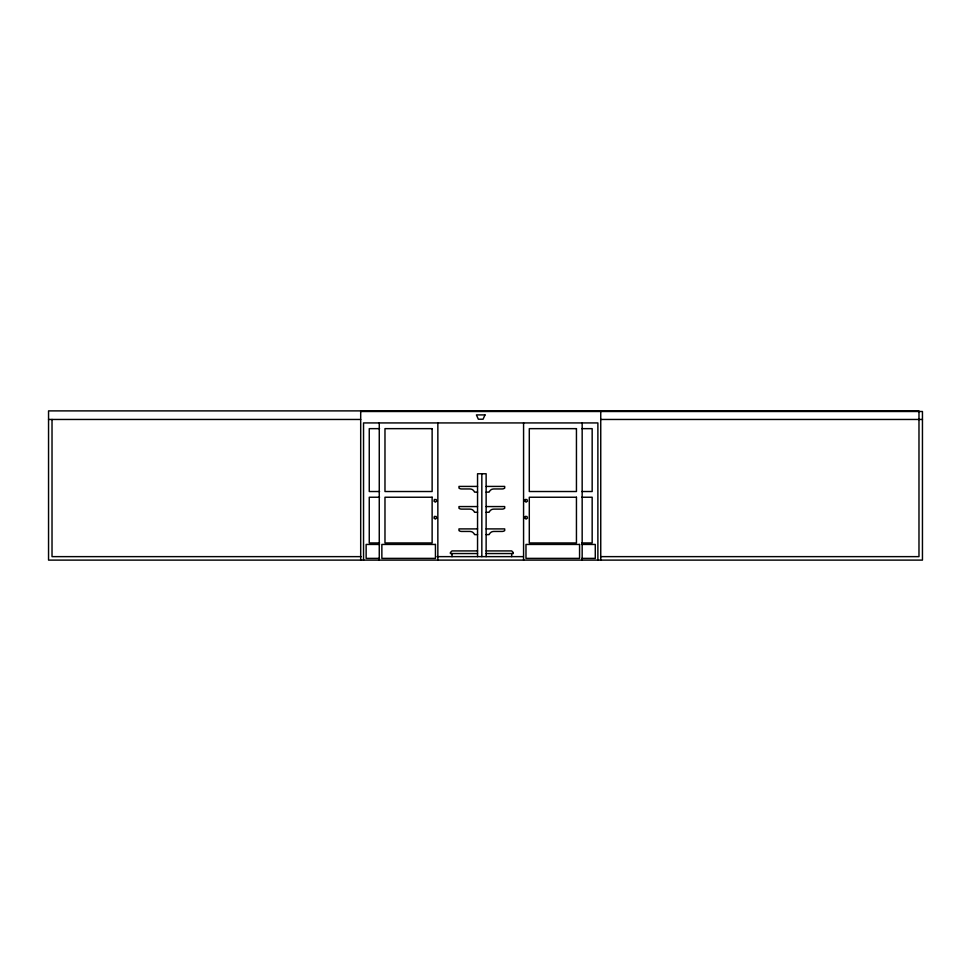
<?xml version="1.0" encoding="UTF-8"?>
<svg xmlns="http://www.w3.org/2000/svg" width="971" height="971" viewBox="0 0 971 971"><rect width="100%" height="100%" fill="white"/><g stroke="black" fill="none" stroke-linecap="round" stroke-linejoin="round"><path stroke-width="1.46" d="M360.69 411.498L922.45 411.498L922.45 560.109L48.55 560.109L48.55 410.891L918.979 410.891L918.979 556.638L600.697 556.638M48.55 419.46L360.69 419.46M600.746 419.46L922.45 419.46M379.576 428.648L369.259 428.648L369.259 491.52L379.576 491.52M581.86 428.648L592.164 428.648L592.164 491.52L581.86 491.52M477.55 486.422L458.98 486.422L458.98 488.122A4.43 4.43 0 0 0 461.565 488.959L469.527 488.959A7.052 7.052 0 0 1 472.076 489.433A5.753 5.753 0 0 1 474.576 492.139L477.55 492.139M486.131 486.422L504.702 486.422L504.702 488.122A4.43 4.43 0 0 1 502.116 488.959L494.154 488.959A7.052 7.052 0 0 0 491.605 489.433A5.753 5.753 0 0 0 489.105 492.139L486.131 492.139M379.576 497.237L369.259 497.237L369.259 542.959L379.576 542.959M581.86 497.237L592.164 497.237L592.164 542.959L581.86 542.959M477.55 506.571L458.98 506.571L458.98 508.27A4.43 4.43 0 0 0 461.565 509.107L469.527 509.107A7.052 7.052 0 0 1 472.076 509.581A5.753 5.753 0 0 1 474.576 512.287L477.55 512.287M486.131 506.571L504.702 506.571L504.702 508.27A4.43 4.43 0 0 1 502.116 509.107L494.154 509.107A7.052 7.052 0 0 0 491.605 509.581A5.753 5.753 0 0 0 489.105 512.287L486.131 512.287M477.55 528.904L458.98 528.904L458.98 530.603A4.43 4.43 0 0 0 461.565 531.44L469.527 531.44A7.052 7.052 0 0 1 472.076 531.914A5.753 5.753 0 0 1 474.576 534.62L477.55 534.62M486.131 528.904L504.702 528.904L504.702 530.603A4.43 4.43 0 0 1 502.116 531.44L494.154 531.44A7.052 7.052 0 0 0 491.605 531.914A5.753 5.753 0 0 0 489.105 534.62L486.131 534.62M379.54 544.44L366.14 544.44L366.14 558.374L379.54 558.374M581.896 544.44L595.284 544.44L595.284 558.374L581.896 558.374M477.55 550.921L452 550.921L450.398 552.523L450.398 553.543L477.55 553.543M486.131 550.921L511.681 550.921L513.271 552.523L513.271 553.543L486.131 553.543M361.212 556.638L52.021 556.638L52.021 419.46M436.999 556.638L523.393 556.638M600.746 411.498L600.746 560.109M597.881 560.109L597.881 422.931L363.542 422.931L363.542 560.109M582.163 422.931L582.163 560.109M523.575 422.931L523.575 560.109M511.681 553.543L511.681 556.638M486.131 556.638L486.131 473.763L477.55 473.763L477.55 556.638M481.834 473.763L481.834 556.638M452 553.543L452 556.638M437.848 422.931L437.848 560.109M379.26 422.931L379.26 560.109M360.69 410.891L360.69 560.109M434.486 499.543L433.964 501.145L435.324 502.128L436.683 501.145L436.161 499.543L434.486 499.543M434.486 516.487L433.964 518.077L435.324 519.072L436.683 518.077L436.161 516.487L434.486 516.487M525.262 499.543L524.753 501.145L526.112 502.128L527.471 501.145L526.95 499.543L525.262 499.543M525.262 516.487L524.753 518.077L526.112 519.072L527.471 518.077L526.95 516.487L525.262 516.487M485.002 414.908L483.073 419.217L478.351 419.217L476.421 414.908L485.002 414.908M432.131 428.648L384.977 428.648L384.977 491.52L432.131 491.52L432.131 428.648M576.446 428.648L529.292 428.648L529.292 491.52L576.446 491.52L576.446 428.648M432.131 497.237L384.977 497.237L384.977 542.959L432.131 542.959L432.131 497.237M576.446 497.237L529.292 497.237L529.292 542.959L576.446 542.959L576.446 497.237M435.445 544.44L381.858 544.44L381.858 558.374L435.445 558.374L435.445 544.44M579.566 544.44L525.979 544.44L525.979 558.374L579.566 558.374L579.566 544.44"/></g></svg>
